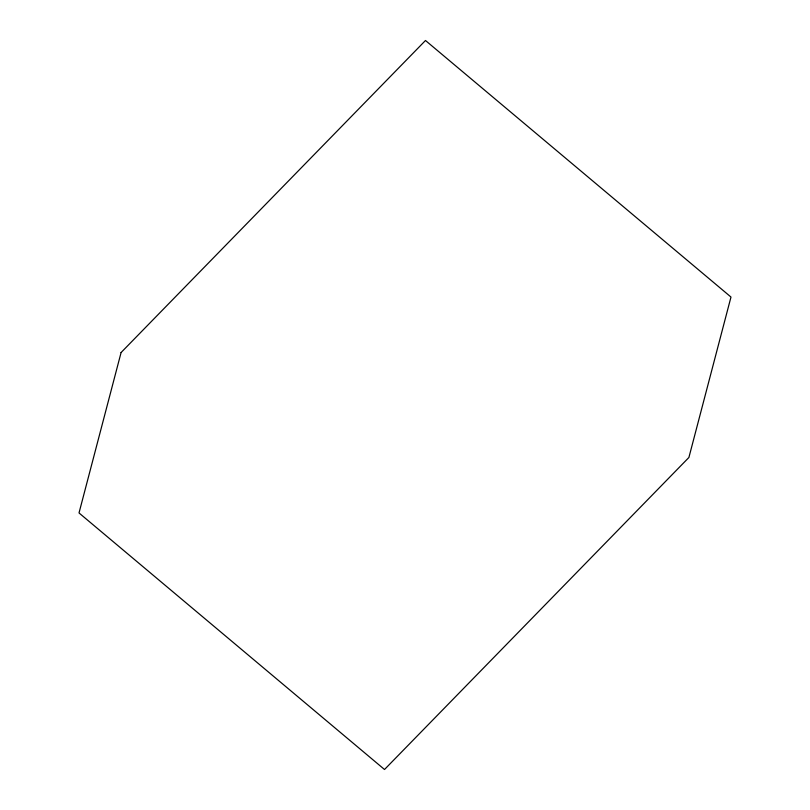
<?xml version="1.0" encoding="UTF-8"?>
<svg xmlns="http://www.w3.org/2000/svg" width="810" height="810" viewBox="0 0 810 810"><rect width="100%" height="100%" fill="white"/><g stroke="black" fill="none" stroke-linecap="round" stroke-linejoin="round"><path stroke-width="1.21" d="M121.095 352.522L79.016 512.953L384.517 769.5L688.905 457.478L730.985 297.047L425.483 40.5L121.095 352.522"/></g></svg>
